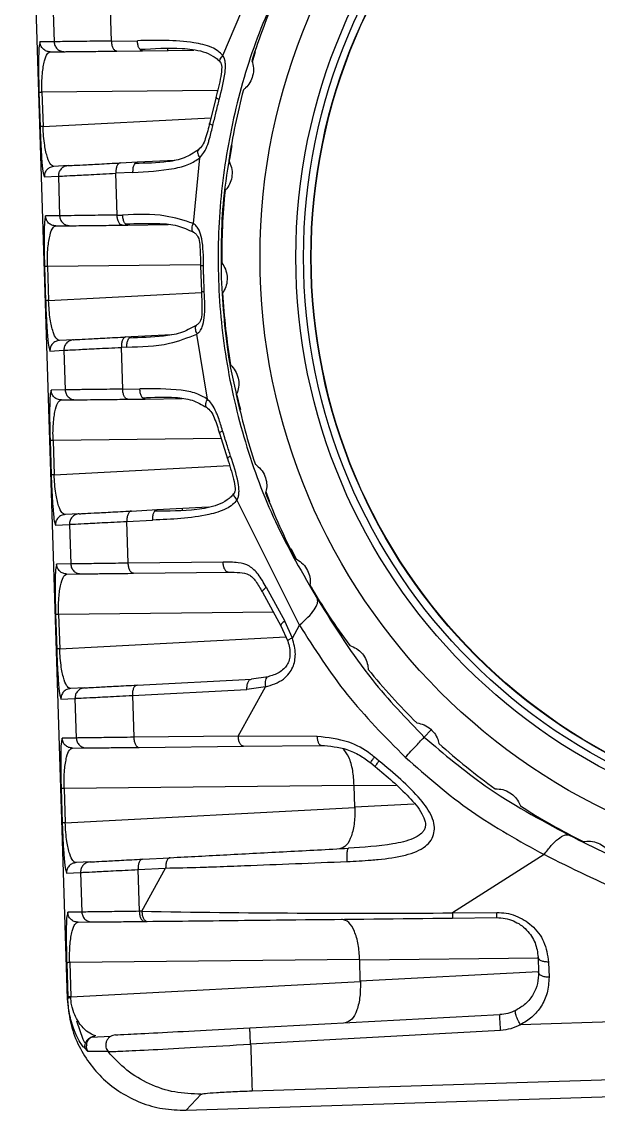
# Model space of a CAD drawing. Header units: millimetres. Extents: x 0 to 297, y 0 to 210.
# Drawn here: x 136.49 to 140.25, y 127.62 to 134.7 of the extents above; entities that cross this region are included whole.
import ezdxf

# ---------------------------------------------------------------- set-up
doc = ezdxf.new("R2010")
doc.units = ezdxf.units.MM

msp = doc.modelspace()

# ---------------------------------------------------------------- linework, layer by layer
at = {"color": 7, "linetype": 'Continuous', "lineweight": 25}
for p, q in [((136.4927, 137.6503), (136.7893, 128.3418)), ((137.8018, 134.4806), (138.1565, 135.3193)), ((136.6949, 134.8277), (136.7031, 134.5699)), ((137.0777, 134.5747), (137.069, 134.8467)), ((136.6112, 134.5689), (136.6076, 134.5483)), ((136.7031, 134.5699), (136.6112, 134.5689)), ((137.0777, 134.5747), (137.2456, 134.5765)), ((137.4439, 134.5127), (137.4435, 134.5244)), ((136.6786, 134.5043), (136.7704, 134.5053)), ((137.1117, 134.5091), (137.2796, 134.5109)), ((137.2796, 134.5109), (137.6121, 134.5145)), ((138.0128, 134.5038), (137.9929, 134.4377)), ((136.6049, 134.2404), (136.612, 134.0175)), ((137.7676, 134.2535), (136.6244, 134.241)), ((136.6244, 134.241), (136.6315, 134.0181)), ((137.7577, 134.2095), (137.7152, 134.0389)), ((137.7581, 134.2083), (137.7574, 134.2077)), ((136.6315, 134.0181), (137.7244, 134.0758)), ((137.7154, 134.0393), (137.7161, 134.0398)), ((137.6103, 133.3872), (137.6517, 133.8139)), ((136.794, 133.7636), (136.7023, 133.7587)), ((137.1349, 133.7816), (137.2466, 133.7875)), ((137.2466, 133.7875), (137.4887, 133.8003)), ((136.6343, 133.7103), (136.6392, 133.69)), ((136.6392, 133.69), (136.731, 133.6949)), ((136.731, 133.6949), (136.7392, 133.4371)), ((137.2168, 133.7199), (137.1051, 133.714)), ((137.1138, 133.4419), (137.1051, 133.714)), ((136.6473, 133.4361), (136.6437, 133.4156)), ((136.7392, 133.4371), (136.6473, 133.4361)), ((137.1138, 133.4419), (137.1497, 133.4423)), ((136.7147, 133.3716), (136.8065, 133.3726)), ((137.1478, 133.3763), (137.1838, 133.3767)), ((137.1838, 133.3767), (137.4468, 133.3796)), ((137.6108, 133.331), (137.6089, 133.3324)), ((136.641, 133.1076), (136.6481, 132.8847)), ((137.6564, 133.1191), (136.6605, 133.1083)), ((136.6605, 133.1083), (136.6676, 132.8853)), ((137.6566, 133.1145), (137.6621, 132.9415)), ((136.6676, 132.8853), (137.6621, 132.9379)), ((137.6302, 132.7235), (137.6281, 132.722)), ((136.8301, 132.6308), (136.7384, 132.626)), ((137.171, 132.6488), (137.2069, 132.6507)), ((137.2069, 132.6507), (137.4687, 132.6646)), ((137.7017, 132.2443), (137.6332, 132.6674)), ((136.6704, 132.5776), (136.6753, 132.5573)), ((136.6753, 132.5573), (136.7671, 132.5621)), ((136.7671, 132.5621), (136.7753, 132.3044)), ((137.1771, 132.5831), (137.1412, 132.5812)), ((137.1499, 132.3092), (137.1412, 132.5812)), ((136.6834, 132.3034), (136.6798, 132.2828)), ((136.7753, 132.3044), (136.6834, 132.3034)), ((137.1499, 132.3092), (137.2617, 132.3104)), ((137.5161, 132.2472), (137.516, 132.2513)), ((136.7508, 132.2388), (136.8426, 132.2398)), ((137.1839, 132.2435), (137.2958, 132.2448)), ((137.2958, 132.2448), (137.5382, 132.2474)), ((136.6771, 131.9749), (136.6842, 131.7519)), ((137.7909, 131.9874), (136.6966, 131.9755)), ((136.6966, 131.9755), (136.7037, 131.7526)), ((137.7794, 132.0237), (137.8327, 131.8562)), ((137.7804, 132.0229), (137.7796, 132.0234)), ((136.7037, 131.7526), (137.8454, 131.8129)), ((138.0825, 131.6421), (138.1064, 131.5778)), ((137.3748, 131.525), (137.7068, 131.5425)), ((138.3013, 130.774), (137.894, 131.5884)), ((136.8662, 131.4981), (136.7745, 131.4932)), ((137.2071, 131.5161), (137.3748, 131.525)), ((137.5392, 131.5219), (137.5388, 131.5336)), ((136.7065, 131.4448), (136.7114, 131.4245)), ((136.7114, 131.4245), (136.8032, 131.4294)), ((136.8032, 131.4294), (136.8114, 131.1716)), ((137.1773, 131.4485), (137.345, 131.4573)), ((137.186, 131.1764), (137.1773, 131.4485)), ((138.2443, 131.2728), (138.2823, 131.2008)), ((136.7195, 131.1706), (136.7159, 131.15)), ((136.8114, 131.1716), (136.7195, 131.1706)), ((137.8036, 131.1831), (137.186, 131.1764)), ((137.22, 131.1108), (137.8376, 131.1175)), ((136.7869, 131.1061), (136.8787, 131.1071)), ((138.0592, 130.9884), (138.1806, 130.7685)), ((138.0842, 131.0195), (138.2056, 130.7996)), ((138.3763, 131.0231), (138.4198, 130.9407)), ((138.4185, 130.9428), (138.4198, 130.9407)), ((136.7132, 130.8421), (136.7203, 130.6192)), ((138.1311, 130.858), (136.7327, 130.8427)), ((136.7327, 130.8427), (136.7398, 130.6198)), ((138.1806, 130.7685), (138.2247, 130.6699)), ((138.2548, 130.6895), (138.2056, 130.7996)), ((138.2548, 130.6895), (138.3013, 130.774)), ((136.7398, 130.6198), (138.2123, 130.6976)), ((137.2432, 130.3833), (137.9886, 130.4227)), ((138.0969, 130.4377), (137.9886, 130.4227)), ((136.9023, 130.3653), (136.8106, 130.3605)), ((137.2134, 130.3157), (137.9588, 130.3551)), ((137.9029, 130.0511), (138.0798, 130.372)), ((138.0798, 130.372), (137.9588, 130.3551)), ((136.7426, 130.3121), (136.7475, 130.2918)), ((136.7475, 130.2918), (136.8393, 130.2966)), ((136.8393, 130.2966), (136.8475, 130.0388)), ((137.2134, 130.3157), (137.2221, 130.0436)), ((139.1586, 130.0928), (139.1132, 130.0444)), ((136.7556, 130.0378), (136.752, 130.0173)), ((136.8475, 130.0388), (136.7556, 130.0378)), ((137.9029, 130.0511), (137.2221, 130.0436)), ((137.2561, 129.978), (137.937, 129.9855)), ((138.417, 130.0488), (137.9029, 130.0511)), ((137.937, 129.9855), (138.4417, 129.991)), ((136.8229, 129.9733), (136.9148, 129.9743)), ((138.8195, 129.8892), (138.7891, 129.9142)), ((138.7647, 129.8772), (138.7945, 129.8527)), ((136.7493, 129.7094), (136.7564, 129.4864)), ((138.6568, 129.7306), (136.7688, 129.71)), ((136.7688, 129.71), (136.7759, 129.4871)), ((138.6569, 129.7268), (138.6568, 129.7306)), ((138.9308, 129.7297), (138.6569, 129.7268)), ((138.6613, 129.5905), (138.6569, 129.7268)), ((136.7759, 129.4871), (138.6614, 129.5867)), ((138.6613, 129.5905), (139.0481, 129.611)), ((138.6614, 129.5867), (138.6613, 129.5905)), ((140.0521, 129.4092), (140.0543, 129.4079)), ((140.0544, 129.408), (140.1382, 129.3704)), ((139.8933, 129.2804), (139.2973, 128.9005)), ((136.9384, 129.2326), (136.8467, 129.2277)), ((137.2793, 129.2506), (137.4595, 129.2601)), ((136.7787, 129.1793), (136.7836, 129.159)), ((136.7836, 129.159), (136.8754, 129.1639)), ((136.8754, 129.1639), (136.8836, 128.9061)), ((137.2495, 129.1829), (137.4297, 129.1925)), ((137.2495, 129.1829), (137.2581, 128.9109)), ((137.2747, 128.9111), (137.4297, 129.1925)), ((136.7917, 128.9051), (136.7881, 128.8845)), ((136.8836, 128.9061), (136.7917, 128.9051)), ((137.2747, 128.9111), (137.2581, 128.9109)), ((139.2969, 128.8672), (139.5856, 128.8703)), ((139.2973, 128.9005), (139.586, 128.9036)), ((136.859, 128.8405), (136.9509, 128.8416)), ((137.2922, 128.8453), (137.3087, 128.8455)), ((136.7854, 128.5766), (136.7925, 128.3537)), ((138.6929, 128.5978), (136.8049, 128.5772)), ((136.8049, 128.5772), (136.812, 128.3543)), ((138.693, 128.594), (138.6929, 128.5978)), ((139.8552, 128.6067), (138.693, 128.594)), ((138.6973, 128.4578), (138.693, 128.594)), ((139.8551, 128.6121), (139.8582, 128.5136)), ((139.9228, 128.581), (139.9259, 128.4825)), ((138.6973, 128.4578), (139.858, 128.5191)), ((136.812, 128.3543), (138.6975, 128.4539)), ((138.6975, 128.4539), (138.6973, 128.4578)), ((136.7925, 128.3537), (136.7928, 128.3455)), ((136.8122, 128.3478), (136.812, 128.3543)), ((136.7928, 128.3455), (136.7893, 128.3418)), ((144.6619, 128.3298), (139.7402, 128.1729)), ((137.9784, 128.1529), (139.6057, 128.2389)), ((137.071, 128.0967), (136.9439, 128.0899)), ((139.6104, 128.1361), (137.9829, 128.0467)), ((136.9221, 127.9985), (136.9011, 128.0223)), ((137.0543, 127.9981), (136.9221, 127.9985)), ((137.9926, 127.7425), (146.4334, 128.0115)), ((137.5624, 127.6165), (146.8708, 127.9132)), ((137.5624, 127.6165), (137.66, 127.7207))]:
    msp.add_line(p, q, dxfattribs=at)
at = {"color": 7, "linetype": 'Continuous', "lineweight": 25, "flags": 128}
msp.add_lwpolyline([(136.9027, 128.0543), (136.8918, 128.0773), (136.8504, 128.1953)], dxfattribs=at)
at = {"color": 7, "linetype": 'Continuous', "lineweight": 25}
for radius in [4, 3.7667, 3.7167, 3.669, 3.6667]:
    msp.add_circle((142.0444, 133.1682), radius, dxfattribs=at)
for centre, radius, start, end in [((142.0444, 133.1682), 4.25, 156.15273, 162.49772), ((142.0444, 133.1682), 4.25, 165.15273, 171.49772), ((142.0444, 133.1682), 4.25, 174.15273, 180.49772), ((142.0444, 133.1682), 4.25, 183.15273, 189.49772), ((142.0444, 133.1682), 4.25, 192.15273, 198.49772), ((142.0444, 133.1682), 4.25, 201.15273, 207.49772), ((142.0444, 133.1682), 4.25, 210.15273, 216.49772), ((142.0444, 133.1682), 4.25, 219.15273, 225.49772), ((142.0444, 133.1682), 4.25, 228.15273, 234.49772), ((142.0444, 133.1682), 4.25, 237.15273, 243.49772), ((138.7278, 213.5492), 84.6506, 269.0164, 270.385447)]:
    msp.add_arc(centre, radius, start, end, dxfattribs=at)
for points, knots in [([(138.2845, 135.159), (138.2018, 134.9943), (138.0393, 134.6708), (137.8771, 134.1424), (137.7822, 133.6024), (137.7607, 133.0515), (137.8121, 132.5004), (137.9384, 131.9594), (138.135, 131.4293), (138.3222, 131.1079), (138.4185, 130.9428)], [0, 0, 0, 0, 0.128005, 0.251293, 0.374031, 0.49537, 0.6178, 0.741849, 0.867361, 1, 1, 1, 1]), ([(136.6076, 134.5483), (136.6065, 134.5444), (136.6036, 134.5339), (136.602, 134.4708), (136.6018, 134.3975), (136.6023, 134.3453), (136.6034, 134.2924), (136.6044, 134.2576), (136.6049, 134.2404)], [0, 0, 0, 0, 0.200578, 0.545604, 0.675707, 0.797744, 0.900036, 1, 1, 1, 1]), ([(137.0777, 134.5747), (137.0213, 134.5739), (136.9111, 134.5725), (136.7953, 134.5711), (136.7214, 134.5701), (136.7091, 134.57), (136.7031, 134.5699)], [0, 0, 0, 0, 0.269262, 0.525689, 0.769272, 1, 1, 1, 1]), ([(137.8018, 134.4806), (137.7919, 134.4907), (137.7705, 134.5125), (137.7076, 134.5454), (137.5315, 134.5835), (137.3686, 134.5795), (137.2456, 134.5765)], [0, 0, 0, 0, 0.068724, 0.148195, 0.35658, 1, 1, 1, 1]), ([(137.2622, 134.5218), (137.2601, 134.5243), (137.2541, 134.5311), (137.2476, 134.5508), (137.2463, 134.5679), (137.2456, 134.5765)], [0, 0, 0, 0, 0.222677, 0.611338, 1, 1, 1, 1]), ([(137.2621, 134.5206), (137.3527, 134.5258), (137.4876, 134.5335), (137.6501, 134.5172), (137.727, 134.4847), (137.7644, 134.4599), (137.7786, 134.4445), (137.7852, 134.4374)], [0, 0, 0, 0, 0.522604, 0.777733, 0.898232, 0.953051, 1, 1, 1, 1]), ([(137.2796, 134.5109), (137.2752, 134.5114), (137.2688, 134.5122), (137.2638, 134.5196), (137.2622, 134.5218)], [0, 0, 0, 0, 0.700737, 1, 1, 1, 1]), ([(136.6244, 134.241), (136.624, 134.2621), (136.6233, 134.3065), (136.6268, 134.3628), (136.6327, 134.4098), (136.6427, 134.4579), (136.6581, 134.4962), (136.6717, 134.5016), (136.6786, 134.5043)], [0, 0, 0, 0, 0.11289, 0.237543, 0.352386, 0.486583, 0.741883, 1, 1, 1, 1]), ([(137.7786, 134.1944), (137.7936, 134.252), (137.8133, 134.3277), (137.8209, 134.4155), (137.8166, 134.4442), (137.814, 134.4549), (137.8109, 134.466), (137.806, 134.4738), (137.8018, 134.4806)], [0, 0, 0, 0, 0.609368, 0.802275, 0.881466, 0.904303, 0.916002, 1, 1, 1, 1]), ([(137.7842, 134.4395), (137.783, 134.4414), (137.7805, 134.4454), (137.7841, 134.4562), (137.7913, 134.4684), (137.7985, 134.4767), (137.8018, 134.4806)], [0, 0, 0, 0, 0.253207, 0.532025, 0.782583, 1, 1, 1, 1]), ([(137.9911, 134.4464), (137.9954, 134.4308), (138.004, 134.3995), (137.9987, 134.3486), (137.9798, 134.3033), (137.9567, 134.2741), (137.9409, 134.2611), (137.9363, 134.2573)], [0, 0, 0, 0, 0.2370513, 0.4750686, 0.6949962, 0.910662, 1, 1, 1, 1]), ([(137.7832, 134.4398), (137.7849, 134.4377), (137.7883, 134.4334), (137.7934, 134.4219), (137.7961, 134.392), (137.7849, 134.3175), (137.7685, 134.2523), (137.757, 134.2067)], [0, 0, 0, 0, 0.03421, 0.067396, 0.155299, 0.410047, 1, 1, 1, 1]), ([(137.7375, 134.0259), (137.7436, 134.052), (137.7536, 134.0943), (137.7678, 134.1503), (137.7752, 134.1804), (137.7786, 134.1944)], [0, 0, 0, 0, 0.463446, 0.750673, 1, 1, 1, 1]), ([(137.7162, 134.0422), (137.7079, 134.007), (137.6959, 133.9567), (137.6721, 133.8959), (137.6511, 133.875), (137.6413, 133.8652)], [0, 0, 0, 0, 0.551657, 0.789609, 1, 1, 1, 1]), ([(137.6517, 133.8139), (137.6614, 133.8251), (137.6833, 133.8507), (137.6984, 133.8879), (137.7092, 133.9191), (137.7216, 133.96), (137.7306, 133.9972), (137.7375, 134.0259)], [0, 0, 0, 0, 0.200012, 0.453571, 0.513989, 0.625723, 1, 1, 1, 1]), ([(136.612, 134.0175), (136.6126, 134.0003), (136.6138, 133.9654), (136.6161, 133.9126), (136.6189, 133.8605), (136.6238, 133.7873), (136.6294, 133.7245), (136.633, 133.7142), (136.6343, 133.7103)], [0, 0, 0, 0, 0.100017, 0.202532, 0.324263, 0.454399, 0.799302, 1, 1, 1, 1]), ([(136.7023, 133.7587), (136.6953, 133.761), (136.6814, 133.7655), (136.6636, 133.8028), (136.6505, 133.8502), (136.6416, 133.8967), (136.6346, 133.9526), (136.6325, 133.997), (136.6315, 134.0181)], [0, 0, 0, 0, 0.25809, 0.513359, 0.647562, 0.762431, 0.887089, 1, 1, 1, 1]), ([(137.8615, 133.8953), (137.842, 133.7917), (137.7884, 133.5071), (137.7907, 133.2171), (137.7922, 133.0327)], [0, 0, 0, 0, 0.364255, 1, 1, 1, 1]), ([(137.2168, 133.7199), (137.3062, 133.7247), (137.4288, 133.7314), (137.5767, 133.7651), (137.6287, 133.7989), (137.6517, 133.8139)], [0, 0, 0, 0, 0.600625, 0.823443, 1, 1, 1, 1]), ([(137.6439, 133.8673), (137.6134, 133.8478), (137.5497, 133.807), (137.4063, 133.781), (137.3012, 133.779), (137.2304, 133.7776)], [0, 0, 0, 0, 0.230354, 0.481537, 1, 1, 1, 1]), ([(137.6423, 133.8654), (137.6419, 133.8652), (137.6388, 133.8636), (137.6372, 133.8556), (137.6384, 133.8428), (137.6435, 133.8282), (137.6491, 133.8184), (137.6517, 133.8139)], [0, 0, 0, 0, 0.041577, 0.305408, 0.559231, 0.79267, 1, 1, 1, 1]), ([(137.2168, 133.7199), (137.2169, 133.7285), (137.2171, 133.7457), (137.2226, 133.7662), (137.2284, 133.7737), (137.2307, 133.7766)], [0, 0, 0, 0, 0.377992, 0.755984, 1, 1, 1, 1]), ([(137.2307, 133.7766), (137.2318, 133.7785), (137.2362, 133.7857), (137.2422, 133.7867), (137.2466, 133.7875)], [0, 0, 0, 0, 0.261687, 1, 1, 1, 1]), ([(137.8411, 133.7966), (137.8478, 133.7819), (137.8612, 133.7523), (137.8638, 133.7012), (137.8523, 133.6535), (137.834, 133.621), (137.8205, 133.6057), (137.8165, 133.6012)], [0, 0, 0, 0, 0.237051, 0.475069, 0.694996, 0.910662, 1, 1, 1, 1]), ([(136.731, 133.6949), (136.7369, 133.6952), (136.7492, 133.6958), (136.8231, 133.6996), (136.9388, 133.7055), (137.0488, 133.7111), (137.1051, 133.714)], [0, 0, 0, 0, 0.230735, 0.4743201, 0.7307453, 1, 1, 1, 1]), ([(136.6437, 133.4156), (136.6426, 133.4117), (136.6397, 133.4011), (136.6381, 133.3381), (136.6379, 133.2647), (136.6384, 133.2125), (136.6395, 133.1596), (136.6405, 133.1248), (136.641, 133.1076)], [0, 0, 0, 0, 0.200578, 0.545604, 0.675707, 0.797744, 0.900036, 1, 1, 1, 1]), ([(137.1138, 133.4419), (137.0574, 133.4412), (136.9472, 133.4398), (136.8314, 133.4383), (136.7575, 133.4374), (136.7452, 133.4372), (136.7392, 133.4371)], [0, 0, 0, 0, 0.269261, 0.525688, 0.769271, 1, 1, 1, 1]), ([(137.6103, 133.3872), (137.5497, 133.4063), (137.3991, 133.4537), (137.243, 133.4466), (137.1497, 133.4423)], [0, 0, 0, 0, 0.402176, 1, 1, 1, 1]), ([(137.1676, 133.3849), (137.242, 133.3873), (137.3527, 133.3909), (137.5032, 133.3795), (137.5757, 133.3464), (137.6105, 133.3305)], [0, 0, 0, 0, 0.514816, 0.766356, 1, 1, 1, 1]), ([(137.6089, 133.3324), (137.6078, 133.3331), (137.6041, 133.3352), (137.6015, 133.3442), (137.6014, 133.3576), (137.6045, 133.3725), (137.6084, 133.3825), (137.6103, 133.3872)], [0, 0, 0, 0, 0.104985, 0.352697, 0.589355, 0.806599, 1, 1, 1, 1]), ([(137.6758, 133.1149), (137.6756, 133.1736), (137.6754, 133.2521), (137.6526, 133.3367), (137.6326, 133.3697), (137.6176, 133.3815), (137.6103, 133.3872)], [0, 0, 0, 0, 0.587828, 0.787935, 0.896257, 1, 1, 1, 1]), ([(136.6605, 133.1083), (136.6601, 133.1294), (136.6594, 133.1738), (136.6629, 133.23), (136.6688, 133.277), (136.6788, 133.3251), (136.6942, 133.3635), (136.7078, 133.3689), (136.7147, 133.3716)], [0, 0, 0, 0, 0.11289, 0.237543, 0.352386, 0.486583, 0.741883, 1, 1, 1, 1]), ([(137.6095, 133.331), (137.6159, 133.3269), (137.6282, 133.3191), (137.6469, 133.2929), (137.655, 133.2234), (137.6559, 133.1591), (137.6566, 133.1128)], [0, 0, 0, 0, 0.099453, 0.188913, 0.414633, 1, 1, 1, 1]), ([(137.6813, 132.9433), (137.6808, 132.9537), (137.6795, 132.9823), (137.6784, 133.0159), (137.6774, 133.0484), (137.6765, 133.077), (137.6761, 133.1006), (137.6758, 133.1149)], [0, 0, 0, 0, 0.182432, 0.499984, 0.587302, 0.750014, 1, 1, 1, 1]), ([(137.7945, 133.1313), (137.8035, 133.1178), (137.8206, 133.0919), (137.8286, 133.056), (137.8308, 133.0209), (137.8265, 132.9848), (137.8127, 132.9525), (137.8026, 132.9372), (137.8008, 132.9345)], [0, 0, 0, 0, 0.23701, 0.456027, 0.500021, 0.726224, 0.951801, 1, 1, 1, 1]), ([(137.7922, 133.0327), (137.8025, 132.8484), (137.8186, 132.5586), (137.8903, 132.2779), (137.9165, 132.1757)], [0, 0, 0, 0, 0.6359498, 1, 1, 1, 1]), ([(137.662, 132.9443), (137.6643, 132.8979), (137.6674, 132.8337), (137.6638, 132.7639), (137.6468, 132.7366), (137.635, 132.728), (137.6288, 132.7234)], [0, 0, 0, 0, 0.585383, 0.811104, 0.90058, 1, 1, 1, 1]), ([(137.6332, 132.6674), (137.6381, 132.6716), (137.6445, 132.6772), (137.6572, 132.6922), (137.673, 132.721), (137.689, 132.8083), (137.6846, 132.886), (137.6813, 132.9433)], [0, 0, 0, 0, 0.0721264, 0.0949229, 0.2176778, 0.4231918, 1, 1, 1, 1]), ([(136.6481, 132.8847), (136.6487, 132.8675), (136.6499, 132.8327), (136.6522, 132.7798), (136.655, 132.7277), (136.6599, 132.6546), (136.6655, 132.5917), (136.6691, 132.5814), (136.6704, 132.5776)], [0, 0, 0, 0, 0.100017, 0.202532, 0.324263, 0.454399, 0.799302, 1, 1, 1, 1]), ([(136.7384, 132.626), (136.7314, 132.6283), (136.7175, 132.6328), (136.6997, 132.6701), (136.6866, 132.7174), (136.6777, 132.764), (136.6707, 132.8199), (136.6686, 132.8642), (136.6676, 132.8853)], [0, 0, 0, 0, 0.25809, 0.513359, 0.647562, 0.762431, 0.887089, 1, 1, 1, 1]), ([(137.6279, 132.7227), (137.5941, 132.7049), (137.524, 132.6681), (137.3754, 132.6474), (137.2653, 132.6439), (137.1912, 132.6416)], [0, 0, 0, 0, 0.234128, 0.485581, 1, 1, 1, 1]), ([(137.6281, 132.722), (137.6273, 132.7215), (137.624, 132.7194), (137.6218, 132.7108), (137.6223, 132.6974), (137.6262, 132.6824), (137.631, 132.6722), (137.6332, 132.6674)], [0, 0, 0, 0, 0.07692, 0.327738, 0.570961, 0.796991, 1, 1, 1, 1]), ([(137.1771, 132.5831), (137.2705, 132.5848), (137.4267, 132.5876), (137.574, 132.6445), (137.6332, 132.6674)], [0, 0, 0, 0, 0.597951, 1, 1, 1, 1]), ([(137.1771, 132.5831), (137.1772, 132.5917), (137.1774, 132.6089), (137.1831, 132.6298), (137.1891, 132.6375), (137.1915, 132.6406)], [0, 0, 0, 0, 0.37051, 0.741021, 1, 1, 1, 1]), ([(137.1915, 132.6406), (137.1925, 132.6422), (137.1967, 132.6491), (137.2025, 132.65), (137.2069, 132.6507)], [0, 0, 0, 0, 0.231372, 1, 1, 1, 1]), ([(136.7671, 132.5621), (136.773, 132.5624), (136.7853, 132.5631), (136.8592, 132.5668), (136.9749, 132.5727), (137.0849, 132.5783), (137.1412, 132.5812)], [0, 0, 0, 0, 0.230735, 0.47432, 0.730745, 1, 1, 1, 1]), ([(137.8526, 132.467), (137.8635, 132.455), (137.8854, 132.4311), (137.9038, 132.3832), (137.9075, 132.3343), (137.9002, 132.2978), (137.892, 132.279), (137.8896, 132.2735)], [0, 0, 0, 0, 0.2370513, 0.4750686, 0.6949962, 0.910662, 1, 1, 1, 1]), ([(136.6798, 132.2828), (136.6787, 132.2789), (136.6758, 132.2684), (136.6742, 132.2053), (136.674, 132.132), (136.6745, 132.0798), (136.6756, 132.0269), (136.6766, 131.9921), (136.6771, 131.9749)], [0, 0, 0, 0, 0.2005778, 0.5456041, 0.6757068, 0.7977445, 0.9000356, 1, 1, 1, 1]), ([(137.1499, 132.3092), (137.0935, 132.3084), (136.9833, 132.307), (136.8675, 132.3056), (136.7936, 132.3046), (136.7813, 132.3044), (136.7753, 132.3044)], [0, 0, 0, 0, 0.269259, 0.525685, 0.769269, 1, 1, 1, 1]), ([(137.7017, 132.2443), (137.6778, 132.2577), (137.6238, 132.2881), (137.4741, 132.3124), (137.3513, 132.3112), (137.2617, 132.3104)], [0, 0, 0, 0, 0.1765156, 0.3993248, 1, 1, 1, 1]), ([(137.2789, 132.2536), (137.3497, 132.2567), (137.4548, 132.2614), (137.5995, 132.2446), (137.6657, 132.2079), (137.6973, 132.1904)], [0, 0, 0, 0, 0.518475, 0.769661, 1, 1, 1, 1]), ([(136.6966, 131.9755), (136.6962, 131.9966), (136.6955, 132.041), (136.699, 132.0973), (136.7049, 132.1443), (136.7149, 132.1924), (136.7303, 132.2307), (136.7439, 132.2361), (136.7508, 132.2388)], [0, 0, 0, 0, 0.11289, 0.237543, 0.352386, 0.486583, 0.741883, 1, 1, 1, 1]), ([(137.6957, 132.1923), (137.6951, 132.1926), (137.6918, 132.1942), (137.6898, 132.2024), (137.6905, 132.2153), (137.6947, 132.2298), (137.6995, 132.2397), (137.7017, 132.2443)], [0, 0, 0, 0, 0.059441, 0.321825, 0.571503, 0.799103, 1, 1, 1, 1]), ([(137.6946, 132.1924), (137.705, 132.1832), (137.7272, 132.1637), (137.7549, 132.1046), (137.7701, 132.0551), (137.7806, 132.0205)], [0, 0, 0, 0, 0.210391, 0.44832, 1, 1, 1, 1]), ([(137.8008, 132.0381), (137.7921, 132.0664), (137.7808, 132.1031), (137.7657, 132.1432), (137.7529, 132.1737), (137.7354, 132.2097), (137.712, 132.2337), (137.7017, 132.2443)], [0, 0, 0, 0, 0.374948, 0.48725, 0.548398, 0.801675, 1, 1, 1, 1]), ([(137.8526, 131.8725), (137.8446, 131.8977), (137.827, 131.9528), (137.81, 132.0081), (137.8008, 132.0381)], [0, 0, 0, 0, 0.456184, 1, 1, 1, 1]), ([(137.8318, 131.8589), (137.8461, 131.8142), (137.8667, 131.7501), (137.8827, 131.6765), (137.8818, 131.6464), (137.8775, 131.6347), (137.8744, 131.6302), (137.8728, 131.6279)], [0, 0, 0, 0, 0.589898, 0.844648, 0.932587, 0.965771, 1, 1, 1, 1]), ([(137.894, 131.5884), (137.8978, 131.5956), (137.9018, 131.603), (137.9044, 131.6142), (137.9063, 131.6253), (137.9089, 131.6551), (137.8955, 131.7422), (137.8711, 131.8163), (137.8526, 131.8725)], [0, 0, 0, 0, 0.084923, 0.088634, 0.118128, 0.200454, 0.393262, 1, 1, 1, 1]), ([(136.7745, 131.4932), (136.7675, 131.4955), (136.7536, 131.5), (136.7358, 131.5373), (136.7227, 131.5847), (136.7138, 131.6312), (136.7068, 131.6871), (136.7047, 131.7315), (136.7037, 131.7526)], [0, 0, 0, 0, 0.25809, 0.513359, 0.647562, 0.762431, 0.887089, 1, 1, 1, 1]), ([(138.014, 131.8199), (138.0266, 131.8098), (138.0519, 131.7895), (138.0776, 131.7452), (138.0889, 131.6975), (138.0874, 131.6602), (138.0822, 131.6404), (138.0807, 131.6346)], [0, 0, 0, 0, 0.2370513, 0.4750686, 0.6949962, 0.910662, 1, 1, 1, 1]), ([(136.6842, 131.7519), (136.6848, 131.7347), (136.686, 131.6999), (136.6883, 131.6471), (136.6911, 131.5949), (136.696, 131.5218), (136.7016, 131.459), (136.7052, 131.4486), (136.7065, 131.4448)], [0, 0, 0, 0, 0.1000175, 0.2025322, 0.3242631, 0.4543994, 0.7993019, 1, 1, 1, 1]), ([(137.8747, 131.6305), (137.8686, 131.623), (137.8554, 131.6067), (137.8196, 131.5795), (137.7449, 131.5422), (137.5837, 131.5156), (137.4486, 131.5147), (137.3579, 131.5141)], [0, 0, 0, 0, 0.0469396, 0.1017475, 0.2222349, 0.4773702, 1, 1, 1, 1]), ([(137.8738, 131.6283), (137.8727, 131.6264), (137.8705, 131.6224), (137.8746, 131.6119), (137.8826, 131.6001), (137.8904, 131.5921), (137.894, 131.5884)], [0, 0, 0, 0, 0.244556, 0.525673, 0.779321, 1, 1, 1, 1]), ([(137.894, 131.5884), (137.8847, 131.5777), (137.8648, 131.5546), (137.8042, 131.5178), (137.6308, 131.4686), (137.468, 131.4622), (137.345, 131.4573)], [0, 0, 0, 0, 0.068617, 0.148098, 0.356301, 1, 1, 1, 1]), ([(137.345, 131.4573), (137.3451, 131.4659), (137.3453, 131.4831), (137.3506, 131.5032), (137.3561, 131.5103), (137.3581, 131.513)], [0, 0, 0, 0, 0.388661, 0.777323, 1, 1, 1, 1]), ([(137.3581, 131.513), (137.3595, 131.5153), (137.3641, 131.523), (137.3704, 131.5241), (137.3748, 131.525)], [0, 0, 0, 0, 0.299262, 1, 1, 1, 1]), ([(136.8032, 131.4294), (136.8091, 131.4297), (136.8214, 131.4303), (136.8953, 131.4341), (137.011, 131.44), (137.121, 131.4456), (137.1773, 131.4485)], [0, 0, 0, 0, 0.230733, 0.474317, 0.730743, 1, 1, 1, 1]), ([(138.2745, 131.206), (138.2886, 131.198), (138.3168, 131.1819), (138.349, 131.1421), (138.3677, 131.0968), (138.372, 131.0598), (138.37, 131.0394), (138.3695, 131.0334)], [0, 0, 0, 0, 0.237051, 0.475069, 0.694996, 0.910662, 1, 1, 1, 1]), ([(136.7159, 131.15), (136.7148, 131.1462), (136.7119, 131.1356), (136.7103, 131.0726), (136.7101, 130.9992), (136.7106, 130.947), (136.7116, 130.8941), (136.7127, 130.8593), (136.7132, 130.8421)], [0, 0, 0, 0, 0.200578, 0.545604, 0.675707, 0.797744, 0.900036, 1, 1, 1, 1]), ([(137.186, 131.1764), (137.1296, 131.1757), (137.0194, 131.1743), (136.9036, 131.1728), (136.8297, 131.1718), (136.8174, 131.1717), (136.8114, 131.1716)], [0, 0, 0, 0, 0.269261, 0.525689, 0.769271, 1, 1, 1, 1]), ([(138.0842, 131.0195), (138.0679, 131.0491), (138.0387, 131.1021), (137.9762, 131.1634), (137.894, 131.184), (137.8363, 131.1835), (137.8036, 131.1831)], [0, 0, 0, 0, 0.269819, 0.483258, 0.707342, 1, 1, 1, 1]), ([(137.8376, 131.1175), (137.8631, 131.1176), (137.9106, 131.1178), (137.9629, 131.1091), (137.9948, 131.0863), (138.0259, 131.0483), (138.0455, 131.0129), (138.0592, 130.9884)], [0, 0, 0, 0, 0.272297, 0.508512, 0.615499, 0.732455, 1, 1, 1, 1]), ([(136.7327, 130.8427), (136.7323, 130.8638), (136.7316, 130.9082), (136.7351, 130.9645), (136.741, 131.0115), (136.751, 131.0596), (136.7664, 131.098), (136.78, 131.1034), (136.7869, 131.1061)], [0, 0, 0, 0, 0.11289, 0.237543, 0.352386, 0.486583, 0.741883, 1, 1, 1, 1]), ([(138.3013, 130.774), (138.3206, 130.7911), (138.3598, 130.8259), (138.3995, 130.8741), (138.422, 130.9156), (138.4196, 130.9338), (138.4185, 130.9428)], [0, 0, 0, 0, 0.245463, 0.5, 0.754537, 1, 1, 1, 1]), ([(138.4198, 130.9407), (138.5315, 130.7617), (138.7325, 130.4397), (138.9961, 130.166), (139.1132, 130.0444)], [0, 0, 0, 0, 0.555553, 1, 1, 1, 1]), ([(138.3013, 130.774), (138.3989, 130.6201), (138.5942, 130.3123), (138.858, 130.0462), (138.99, 129.9131)], [0, 0, 0, 0, 0.49983, 1, 1, 1, 1]), ([(136.7203, 130.6192), (136.7209, 130.602), (136.7221, 130.5671), (136.7244, 130.5143), (136.7272, 130.4622), (136.7321, 130.389), (136.7377, 130.3262), (136.7413, 130.3159), (136.7426, 130.3121)], [0, 0, 0, 0, 0.100017, 0.202532, 0.324263, 0.454399, 0.799302, 1, 1, 1, 1]), ([(136.8106, 130.3605), (136.8036, 130.3627), (136.7897, 130.3673), (136.7719, 130.4045), (136.7588, 130.4519), (136.7499, 130.4984), (136.7429, 130.5544), (136.7408, 130.5987), (136.7398, 130.6198)], [0, 0, 0, 0, 0.25809, 0.513359, 0.647562, 0.762431, 0.887089, 1, 1, 1, 1]), ([(138.0798, 130.372), (138.1207, 130.3843), (138.1784, 130.4017), (138.2336, 130.4566), (138.2584, 130.4977), (138.2714, 130.5403), (138.2776, 130.6058), (138.2643, 130.6547), (138.2548, 130.6895)], [0, 0, 0, 0, 0.322953, 0.4547, 0.55872, 0.660201, 0.758536, 1, 1, 1, 1]), ([(138.2247, 130.6699), (138.229, 130.655), (138.237, 130.6274), (138.2407, 130.585), (138.2355, 130.5458), (138.2206, 130.5125), (138.1977, 130.4854), (138.158, 130.4564), (138.1213, 130.4452), (138.0969, 130.4377)], [0, 0, 0, 0, 0.138542, 0.256795, 0.371961, 0.486882, 0.59659, 0.730799, 1, 1, 1, 1]), ([(138.2548, 130.6895), (138.2501, 130.6874), (138.2407, 130.6832), (138.2309, 130.6776), (138.225, 130.6729), (138.2248, 130.6709), (138.2247, 130.6699)], [0, 0, 0, 0, 0.2557814, 0.5137999, 0.7645447, 1, 1, 1, 1]), ([(138.6279, 130.6404), (138.643, 130.6347), (138.6734, 130.6233), (138.7115, 130.589), (138.737, 130.5471), (138.7471, 130.5112), (138.7483, 130.4908), (138.7487, 130.4848)], [0, 0, 0, 0, 0.237051, 0.475069, 0.694996, 0.910662, 1, 1, 1, 1]), ([(138.0969, 130.4377), (138.0933, 130.436), (138.086, 130.4324), (138.0791, 130.4167), (138.0764, 130.3956), (138.0787, 130.3797), (138.0798, 130.372)], [0, 0, 0, 0, 0.241436, 0.5, 0.758565, 1, 1, 1, 1]), ([(136.8393, 130.2966), (136.8452, 130.2969), (136.8575, 130.2975), (136.9314, 130.3013), (137.0471, 130.3072), (137.1571, 130.3128), (137.2134, 130.3157)], [0, 0, 0, 0, 0.230734, 0.474318, 0.730744, 1, 1, 1, 1]), ([(139.0654, 130.1371), (139.0812, 130.1338), (139.113, 130.1273), (139.156, 130.0994), (139.1878, 130.062), (139.2033, 130.0281), (139.2077, 130.0082), (139.209, 130.0023)], [0, 0, 0, 0, 0.237051, 0.475069, 0.694996, 0.910662, 1, 1, 1, 1]), ([(136.752, 130.0173), (136.7509, 130.0134), (136.748, 130.0029), (136.7464, 129.9398), (136.7462, 129.8665), (136.7467, 129.8142), (136.7477, 129.7614), (136.7488, 129.7266), (136.7493, 129.7094)], [0, 0, 0, 0, 0.200578, 0.545604, 0.675707, 0.797744, 0.900036, 1, 1, 1, 1]), ([(137.2221, 130.0436), (137.1657, 130.0429), (137.0555, 130.0415), (136.9397, 130.04), (136.8658, 130.0391), (136.8535, 130.0389), (136.8475, 130.0388)], [0, 0, 0, 0, 0.269251, 0.525675, 0.769262, 1, 1, 1, 1]), ([(138.7891, 129.9142), (138.7808, 129.9209), (138.7302, 129.962), (138.6069, 130.0291), (138.486, 130.0416), (138.417, 130.0488)], [0, 0, 0, 0, 0.076983, 0.472612, 1, 1, 1, 1]), ([(138.4417, 129.991), (138.439, 129.9917), (138.4331, 129.9932), (138.4253, 130.006), (138.4192, 130.0252), (138.4177, 130.0411), (138.417, 130.0488)], [0, 0, 0, 0, 0.23754, 0.494226, 0.754091, 1, 1, 1, 1]), ([(138.4417, 129.991), (138.4983, 129.9862), (138.5837, 129.9791), (138.6927, 129.9303), (138.7411, 129.8946), (138.7647, 129.8772)], [0, 0, 0, 0, 0.501395, 0.756961, 1, 1, 1, 1]), ([(138.99, 129.9131), (139.0148, 129.9395), (139.0524, 129.9795), (139.0913, 130.021), (139.1059, 130.0366), (139.1132, 130.0444)], [0, 0, 0, 0, 0.491044, 0.745648, 1, 1, 1, 1]), ([(139.1132, 130.0444), (139.2428, 129.9347), (139.5328, 129.689), (139.8671, 129.5089), (140.0521, 129.4092)], [0, 0, 0, 0, 0.4467169, 1, 1, 1, 1]), ([(136.7688, 129.71), (136.7684, 129.7311), (136.7677, 129.7755), (136.7712, 129.8317), (136.7771, 129.8787), (136.7871, 129.9268), (136.8025, 129.9652), (136.8161, 129.9706), (136.8229, 129.9733)], [0, 0, 0, 0, 0.11289, 0.237543, 0.352386, 0.486583, 0.741883, 1, 1, 1, 1]), ([(138.6568, 129.7306), (138.6548, 129.7638), (138.6517, 129.8145), (138.6372, 129.8739), (138.6188, 129.9276), (138.6001, 129.9516), (138.5878, 129.9673)], [0, 0, 0, 0, 0.321661, 0.491191, 0.666984, 1, 1, 1, 1]), ([(138.99, 129.9131), (139.1308, 129.7902), (139.4131, 129.5436), (139.7329, 129.3683), (139.8933, 129.2804)], [0, 0, 0, 0, 0.4984602, 1, 1, 1, 1]), ([(138.611, 129.2351), (138.6634, 129.2377), (138.7311, 129.2411), (138.8583, 129.2526), (138.9587, 129.266), (139.0616, 129.2978), (139.1202, 129.3298), (139.1602, 129.3722), (139.1796, 129.4205), (139.1809, 129.4732), (139.1578, 129.55), (139.0448, 129.702), (138.9145, 129.8102), (138.8195, 129.8892)], [0, 0, 0, 0, 0.1267584, 0.1633975, 0.3077578, 0.3693314, 0.4239728, 0.4704393, 0.5137803, 0.554123, 0.6018884, 0.7096129, 1, 1, 1, 1]), ([(138.7945, 129.8527), (138.8702, 129.7893), (138.9816, 129.6959), (139.0901, 129.5702), (139.1189, 129.5042), (139.122, 129.4721), (139.1183, 129.4501), (139.1072, 129.4305), (139.0841, 129.4068), (139.0205, 129.372), (138.8599, 129.3364), (138.7169, 129.3275), (138.6198, 129.3214)], [0, 0, 0, 0, 0.267928, 0.394111, 0.448963, 0.470134, 0.497273, 0.524226, 0.546273, 0.602497, 0.73035, 1, 1, 1, 1]), ([(139.5763, 129.7084), (139.5924, 129.7076), (139.6248, 129.7061), (139.6716, 129.6853), (139.7088, 129.6534), (139.7295, 129.6224), (139.737, 129.6033), (139.7392, 129.5977)], [0, 0, 0, 0, 0.237051, 0.475069, 0.694996, 0.910662, 1, 1, 1, 1]), ([(138.6614, 129.5867), (138.6614, 129.5535), (138.6614, 129.5028), (138.651, 129.4423), (138.6353, 129.3871), (138.6065, 129.3329), (138.5775, 129.3233), (138.5627, 129.3184)], [0, 0, 0, 0, 0.230651, 0.352205, 0.478244, 0.732902, 1, 1, 1, 1]), ([(136.7564, 129.4864), (136.757, 129.4692), (136.7582, 129.4344), (136.7605, 129.3815), (136.7633, 129.3294), (136.7682, 129.2563), (136.7738, 129.1935), (136.7774, 129.1831), (136.7787, 129.1793)], [0, 0, 0, 0, 0.100017, 0.202532, 0.324263, 0.454399, 0.799302, 1, 1, 1, 1]), ([(136.8467, 129.2277), (136.8397, 129.23), (136.8258, 129.2345), (136.808, 129.2718), (136.7949, 129.3192), (136.786, 129.3657), (136.779, 129.4216), (136.7769, 129.466), (136.7759, 129.4871)], [0, 0, 0, 0, 0.2580904, 0.5133586, 0.6475622, 0.7624314, 0.8870893, 1, 1, 1, 1]), ([(139.8933, 129.2804), (139.9093, 129.3009), (139.9419, 129.3426), (139.9876, 129.3852), (140.0273, 129.41), (140.0455, 129.4086), (140.0544, 129.408)], [0, 0, 0, 0, 0.247954, 0.503399, 0.757051, 1, 1, 1, 1]), ([(140.0536, 129.4084), (140.2211, 129.3243), (140.5477, 129.1603), (141.0834, 128.9984), (141.628, 128.9006), (141.9982, 128.8983), (142.1805, 128.8972)], [0, 0, 0, 0, 0.260169, 0.507231, 0.757345, 1, 1, 1, 1]), ([(140.1479, 129.3649), (140.164, 129.3666), (140.1962, 129.3703), (140.2457, 129.357), (140.2874, 129.3313), (140.3127, 129.3039), (140.3231, 129.2862), (140.3261, 129.2811)], [0, 0, 0, 0, 0.2370513, 0.4750686, 0.6949962, 0.910662, 1, 1, 1, 1]), ([(137.4595, 129.2601), (137.5815, 129.2665), (137.8272, 129.2795), (138.2184, 129.3002), (138.4858, 129.3143), (138.6198, 129.3214)], [0, 0, 0, 0, 0.329324, 0.663755, 1, 1, 1, 1]), ([(138.6198, 129.3214), (138.6189, 129.3211), (138.6169, 129.3204), (138.6141, 129.3153), (138.6117, 129.3067), (138.6099, 129.2947), (138.6089, 129.2802), (138.6089, 129.2646), (138.6095, 129.2492), (138.6105, 129.2397), (138.611, 129.2351)], [0, 0, 0, 0, 0.112283, 0.234324, 0.363963, 0.497924, 0.632204, 0.762745, 0.886125, 1, 1, 1, 1]), ([(142.1858, 128.7311), (141.9883, 128.7323), (141.5893, 128.7348), (141.0022, 128.8401), (140.4261, 129.0137), (140.0736, 129.1902), (139.8933, 129.2804)], [0, 0, 0, 0, 0.244529, 0.49391, 0.741239, 1, 1, 1, 1]), ([(137.4297, 129.1925), (137.5042, 129.1939), (137.6129, 129.1959), (137.7857, 129.2024), (138.0988, 129.2142), (138.3861, 129.2259), (138.611, 129.2351)], [0, 0, 0, 0, 0.2000884, 0.2920044, 0.4459878, 1, 1, 1, 1]), ([(136.8754, 129.1639), (136.8813, 129.1642), (136.8936, 129.1648), (136.9675, 129.1686), (137.0832, 129.1745), (137.1931, 129.1801), (137.2495, 129.1829)], [0, 0, 0, 0, 0.2307335, 0.474318, 0.7307437, 1, 1, 1, 1]), ([(136.7881, 128.8845), (136.787, 128.8806), (136.7841, 128.8701), (136.7825, 128.807), (136.7823, 128.7336), (136.7828, 128.6814), (136.7838, 128.6286), (136.7849, 128.5938), (136.7854, 128.5766)], [0, 0, 0, 0, 0.200692, 0.545858, 0.675859, 0.797806, 0.900066, 1, 1, 1, 1]), ([(137.2581, 128.9109), (137.2017, 128.9102), (137.0916, 128.9088), (136.9758, 128.9073), (136.9018, 128.9063), (136.8895, 128.9062), (136.8836, 128.9061)], [0, 0, 0, 0, 0.26928, 0.525714, 0.769291, 1, 1, 1, 1]), ([(137.3087, 128.8455), (137.4106, 128.8466), (137.6164, 128.8488), (137.9434, 128.8524), (138.4973, 128.8584), (138.9545, 128.8634), (139.2969, 128.8672)], [0, 0, 0, 0, 0.1642194, 0.3318327, 0.4996903, 1, 1, 1, 1]), ([(138.6929, 128.5978), (138.6909, 128.631), (138.6878, 128.6816), (138.6733, 128.7413), (138.6542, 128.7954), (138.6219, 128.8476), (138.5924, 128.8554), (138.5773, 128.8593)], [0, 0, 0, 0, 0.230651, 0.352205, 0.478244, 0.732902, 1, 1, 1, 1]), ([(139.5856, 128.8703), (139.6041, 128.8694), (139.6418, 128.8675), (139.6942, 128.8503), (139.7417, 128.8242), (139.7946, 128.7788), (139.8422, 128.7072), (139.8508, 128.6439), (139.8551, 128.6121)], [0, 0, 0, 0, 0.119719, 0.244239, 0.36299, 0.492931, 0.74518, 1, 1, 1, 1]), ([(139.586, 128.9036), (139.6065, 128.9028), (139.6484, 128.9012), (139.7291, 128.8773), (139.8221, 128.8204), (139.9032, 128.7135), (139.916, 128.6264), (139.9228, 128.581)], [0, 0, 0, 0, 0.11049, 0.226136, 0.457121, 0.71678, 1, 1, 1, 1]), ([(136.8049, 128.5772), (136.8045, 128.5983), (136.8038, 128.6427), (136.8073, 128.699), (136.8132, 128.746), (136.8232, 128.7941), (136.8386, 128.8324), (136.8522, 128.8378), (136.859, 128.8405)], [0, 0, 0, 0, 0.112891, 0.237549, 0.352397, 0.486606, 0.741887, 1, 1, 1, 1]), ([(139.8582, 128.5136), (139.8571, 128.4894), (139.8549, 128.441), (139.8256, 128.3704), (139.7787, 128.3078), (139.7315, 128.2793), (139.7097, 128.266)], [0, 0, 0, 0, 0.253377, 0.505361, 0.77087, 1, 1, 1, 1]), ([(138.6975, 128.4539), (138.6975, 128.4207), (138.6975, 128.37), (138.6871, 128.3095), (138.6713, 128.2537), (138.6423, 128.1998), (138.6134, 128.1904), (138.5988, 128.1856)], [0, 0, 0, 0, 0.230701, 0.35229, 0.478371, 0.737807, 1, 1, 1, 1]), ([(139.9259, 128.4825), (139.9239, 128.4478), (139.9201, 128.382), (139.8789, 128.293), (139.8197, 128.2206), (139.7661, 128.1885), (139.7402, 128.1729)], [0, 0, 0, 0, 0.283729, 0.539775, 0.777349, 1, 1, 1, 1]), ([(136.7893, 128.3418), (136.794, 128.2909), (136.8031, 128.1903), (136.8699, 128.0047), (137.0126, 127.8052), (137.2208, 127.6755), (137.4102, 127.6207), (137.5112, 127.6179), (137.5624, 127.6165)], [0, 0, 0, 0, 0.130427, 0.257414, 0.499991, 0.742571, 0.869562, 1, 1, 1, 1]), ([(136.8122, 128.3478), (136.8072, 128.3474), (136.7995, 128.3468), (136.794, 128.346), (136.7932, 128.3457), (136.7928, 128.3455)], [0, 0, 0, 0, 0.466357, 0.726594, 1, 1, 1, 1]), ([(136.9011, 128.0223), (136.8961, 128.0271), (136.8817, 128.0408), (136.8444, 128.1076), (136.817, 128.1872), (136.804, 128.241), (136.7956, 128.2942), (136.7937, 128.3287), (136.7928, 128.3455)], [0, 0, 0, 0, 0.1977549, 0.572886, 0.7060154, 0.824524, 0.9144729, 1, 1, 1, 1]), ([(136.9754, 128.0998), (136.95, 128.1095), (136.9122, 128.1239), (136.8501, 128.2045), (136.8247, 128.2675), (136.8147, 128.3118), (136.813, 128.3361), (136.8122, 128.3478)], [0, 0, 0, 0, 0.5141656, 0.7660353, 0.8861071, 0.9455606, 1, 1, 1, 1]), ([(139.7097, 128.266), (139.6925, 128.2586), (139.6598, 128.2445), (139.6231, 128.2407), (139.6057, 128.2389)], [0, 0, 0, 0, 0.5248823, 1, 1, 1, 1]), ([(139.7402, 128.1729), (139.7377, 128.177), (139.7324, 128.1855), (139.7245, 128.2005), (139.7172, 128.2168), (139.7113, 128.2328), (139.7076, 128.2466), (139.7062, 128.2569), (139.7069, 128.2636), (139.7088, 128.2652), (139.7097, 128.266)], [0, 0, 0, 0, 0.1135313, 0.2381426, 0.3710144, 0.5078013, 0.6433343, 0.7727153, 0.8922784, 1, 1, 1, 1]), ([(137.1025, 128.1066), (137.1223, 128.1076), (137.1619, 128.1097), (137.3666, 128.1205), (137.6471, 128.1353), (137.868, 128.147), (137.9784, 128.1529)], [0, 0, 0, 0, 0.249817, 0.499925, 0.750099, 1, 1, 1, 1]), ([(139.7402, 128.1729), (139.7195, 128.1631), (139.6788, 128.1438), (139.6329, 128.1386), (139.6104, 128.1361)], [0, 0, 0, 0, 0.5102957, 1, 1, 1, 1]), ([(136.9679, 128.099), (136.9564, 128.0957), (136.9329, 128.089), (136.9067, 128.0611), (136.8985, 128.0342), (136.902, 128.0253), (136.9029, 128.0232)], [0, 0, 0, 0, 0.289714, 0.593183, 0.902703, 1, 1, 1, 1]), ([(136.944, 128.0897), (136.9398, 128.0868), (136.9304, 128.0804), (136.9201, 128.0659), (136.9139, 128.0517), (136.9134, 128.0427), (136.9133, 128.04)], [0, 0, 0, 0, 0.2515903, 0.5582317, 0.8686227, 1, 1, 1, 1]), ([(137.071, 128.0965), (137.0707, 128.0964), (137.0644, 128.0935), (137.0546, 128.0833), (137.0437, 128.0665), (137.0389, 128.0469), (137.0398, 128.0279), (137.045, 128.0112), (137.0513, 128.0023), (137.0543, 127.9981)], [0, 0, 0, 0, 0.009808, 0.183669, 0.363693, 0.541775, 0.710306, 0.863901, 1, 1, 1, 1]), ([(137.1025, 128.1066), (137.097, 128.1059), (137.0859, 128.1047), (137.0761, 128.0993), (137.071, 128.0965)], [0, 0, 0, 0, 0.488474, 1, 1, 1, 1]), ([(136.9156, 128.0398), (136.9136, 128.0347), (136.9085, 128.0217), (136.9117, 128.0162), (136.9136, 128.0129)], [0, 0, 0, 0, 0.387213, 1, 1, 1, 1]), ([(136.9133, 128.04), (136.9129, 128.0366), (136.9117, 128.0274), (136.9147, 128.0129), (136.9197, 128.0031), (136.9221, 127.9985)], [0, 0, 0, 0, 0.2396535, 0.637627, 1, 1, 1, 1]), ([(137.0543, 127.9981), (137.0773, 127.9986), (137.1212, 127.9996), (137.3372, 128.0103), (137.6273, 128.0261), (137.8614, 128.0397), (137.9829, 128.0467)], [0, 0, 0, 0, 0.261215, 0.499271, 0.740132, 1, 1, 1, 1]), ([(137.66, 127.7207), (137.6663, 127.7223), (137.6787, 127.7257), (137.7561, 127.7319), (137.8646, 127.7379), (137.95, 127.741), (137.9926, 127.7425)], [0, 0, 0, 0, 0.250001, 0.5, 0.749999, 1, 1, 1, 1])]:
    msp.add_open_spline(points, degree=3, knots=knots, dxfattribs=at)
for points in [[(136.6786, 134.5043), (136.6699, 134.5052), (136.6527, 134.507), (136.6307, 134.5218), (136.615, 134.5431), (136.6125, 134.5603), (136.6112, 134.5689)], [(136.7031, 134.5699), (136.7043, 134.5613), (136.7068, 134.5441), (136.7225, 134.5228), (136.7445, 134.508), (136.7618, 134.5062), (136.7704, 134.5053)], [(137.1117, 134.5091), (137.1074, 134.51), (137.0987, 134.5119), (137.0875, 134.527), (137.0796, 134.5487), (137.0783, 134.566), (137.0777, 134.5747)], [(136.7704, 134.5053), (136.7766, 134.5054), (136.7891, 134.5055), (136.8621, 134.5063), (136.9682, 134.5075), (137.0639, 134.5085), (137.1117, 134.5091)], [(136.6244, 134.241), (136.6216, 134.2409), (136.616, 134.2407), (136.6101, 134.2406), (136.606, 134.2404), (136.6053, 134.2404), (136.6049, 134.2404)], [(137.7574, 134.2077), (137.7577, 134.2069), (137.7585, 134.2052), (137.7629, 134.2019), (137.7694, 134.1983), (137.7756, 134.1957), (137.7786, 134.1944)], [(137.7375, 134.0259), (137.7343, 134.0272), (137.7279, 134.0298), (137.7211, 134.0334), (137.7165, 134.0367), (137.7158, 134.0384), (137.7154, 134.0393)], [(136.6315, 134.0181), (136.6287, 134.018), (136.6231, 134.0178), (136.6172, 134.0176), (136.6131, 134.0175), (136.6124, 134.0175), (136.612, 134.0175)], [(136.7023, 133.7587), (136.6938, 133.7573), (136.6767, 133.7545), (136.6557, 133.7383), (136.6413, 133.716), (136.6399, 133.6987), (136.6392, 133.69)], [(136.794, 133.7636), (136.7855, 133.7622), (136.7684, 133.7593), (136.7474, 133.7431), (136.7331, 133.7208), (136.7317, 133.7035), (136.731, 133.6949)], [(136.794, 133.7636), (136.8003, 133.7639), (136.8127, 133.7646), (136.8856, 133.7684), (136.9915, 133.774), (137.0871, 133.7791), (137.1349, 133.7816)], [(137.1349, 133.7816), (137.1306, 133.7804), (137.122, 133.778), (137.1119, 133.7622), (137.1053, 133.74), (137.1052, 133.7227), (137.1051, 133.714)], [(136.7147, 133.3716), (136.706, 133.3725), (136.6888, 133.3742), (136.6668, 133.389), (136.6511, 133.4104), (136.6486, 133.4275), (136.6473, 133.4361)], [(136.7392, 133.4371), (136.7404, 133.4285), (136.7429, 133.4114), (136.7586, 133.39), (136.7806, 133.3752), (136.7979, 133.3735), (136.8065, 133.3726)], [(137.1478, 133.3763), (137.1435, 133.3772), (137.1348, 133.3791), (137.1236, 133.3942), (137.1157, 133.4159), (137.1144, 133.4332), (137.1138, 133.4419)], [(137.1838, 133.3767), (137.1794, 133.3776), (137.1707, 133.3795), (137.1596, 133.3946), (137.1517, 133.4163), (137.1504, 133.4336), (137.1497, 133.4423)], [(136.8065, 133.3726), (136.8127, 133.3727), (136.8252, 133.3728), (136.8982, 133.3736), (137.0043, 133.3747), (137.1, 133.3758), (137.1478, 133.3763)], [(136.6605, 133.1083), (136.6577, 133.1082), (136.6521, 133.108), (136.6462, 133.1078), (136.6421, 133.1077), (136.6414, 133.1076), (136.641, 133.1076)], [(137.6566, 133.1145), (137.6569, 133.1145), (137.6575, 133.1145), (137.6615, 133.1146), (137.6674, 133.1147), (137.673, 133.1149), (137.6758, 133.1149)], [(137.6813, 132.9433), (137.6785, 132.9432), (137.6729, 132.943), (137.667, 132.9427), (137.663, 132.9426), (137.6624, 132.9425), (137.6621, 132.9425)], [(136.6676, 132.8853), (136.6648, 132.8852), (136.6592, 132.8851), (136.6533, 132.8849), (136.6492, 132.8847), (136.6485, 132.8847), (136.6481, 132.8847)], [(136.7384, 132.626), (136.7299, 132.6246), (136.7128, 132.6217), (136.6918, 132.6055), (136.6774, 132.5832), (136.676, 132.5659), (136.6753, 132.5573)], [(136.8301, 132.6308), (136.8216, 132.6294), (136.8045, 132.6265), (136.7835, 132.6104), (136.7692, 132.5881), (136.7678, 132.5708), (136.7671, 132.5621)], [(136.8301, 132.6308), (136.8364, 132.6312), (136.8488, 132.6318), (136.9217, 132.6357), (137.0276, 132.6413), (137.1232, 132.6463), (137.171, 132.6488)], [(137.171, 132.6488), (137.1667, 132.6476), (137.1581, 132.6452), (137.148, 132.6294), (137.1414, 132.6073), (137.1413, 132.5899), (137.1412, 132.5812)], [(136.7508, 132.2388), (136.7421, 132.2397), (136.7249, 132.2415), (136.7029, 132.2563), (136.6872, 132.2776), (136.6847, 132.2948), (136.6834, 132.3034)], [(136.7753, 132.3044), (136.7765, 132.2958), (136.779, 132.2786), (136.7947, 132.2573), (136.8167, 132.2425), (136.834, 132.2407), (136.8426, 132.2398)], [(137.1839, 132.2435), (137.1796, 132.2445), (137.1709, 132.2464), (137.1597, 132.2615), (137.1518, 132.2832), (137.1505, 132.3005), (137.1499, 132.3092)], [(137.2958, 132.2448), (137.2914, 132.2457), (137.2827, 132.2476), (137.2716, 132.2627), (137.2636, 132.2844), (137.2624, 132.3017), (137.2617, 132.3104)], [(136.8426, 132.2398), (136.8488, 132.2399), (136.8613, 132.24), (136.9343, 132.2408), (137.0403, 132.242), (137.1361, 132.243), (137.1839, 132.2435)], [(137.7796, 132.0234), (137.7799, 132.0243), (137.7806, 132.026), (137.785, 132.0296), (137.7915, 132.0337), (137.7977, 132.0366), (137.8008, 132.0381)], [(136.6966, 131.9755), (136.6938, 131.9754), (136.6882, 131.9752), (136.6823, 131.975), (136.6782, 131.9749), (136.6775, 131.9749), (136.6771, 131.9749)], [(137.8526, 131.8725), (137.8496, 131.871), (137.8435, 131.868), (137.8372, 131.8639), (137.833, 131.8603), (137.8325, 131.8586), (137.8322, 131.8578)], [(136.7037, 131.7526), (136.7009, 131.7525), (136.6953, 131.7523), (136.6894, 131.7521), (136.6853, 131.752), (136.6846, 131.752), (136.6842, 131.7519)], [(136.7745, 131.4932), (136.766, 131.4918), (136.7489, 131.4889), (136.7279, 131.4728), (136.7135, 131.4505), (136.7121, 131.4332), (136.7114, 131.4245)], [(136.8662, 131.4981), (136.8577, 131.4966), (136.8406, 131.4938), (136.8196, 131.4776), (136.8053, 131.4553), (136.8039, 131.438), (136.8032, 131.4294)], [(136.8662, 131.4981), (136.8724, 131.4984), (136.8849, 131.4991), (136.9578, 131.5029), (137.0637, 131.5085), (137.1593, 131.5136), (137.2071, 131.5161)], [(137.2071, 131.5161), (137.2028, 131.5149), (137.1942, 131.5124), (137.1841, 131.4967), (137.1775, 131.4745), (137.1774, 131.4571), (137.1773, 131.4485)], [(136.7869, 131.1061), (136.7782, 131.1069), (136.761, 131.1087), (136.739, 131.1235), (136.7233, 131.1449), (136.7208, 131.162), (136.7195, 131.1706)], [(136.8114, 131.1716), (136.8126, 131.163), (136.8151, 131.1459), (136.8308, 131.1245), (136.8528, 131.1097), (136.8701, 131.1079), (136.8787, 131.1071)], [(137.22, 131.1108), (137.2156, 131.1117), (137.207, 131.1136), (137.1958, 131.1287), (137.1879, 131.1504), (137.1866, 131.1677), (137.186, 131.1764)], [(137.8376, 131.1175), (137.8332, 131.1185), (137.8245, 131.1204), (137.8134, 131.1355), (137.8055, 131.1572), (137.8042, 131.1745), (137.8036, 131.1831)], [(136.8787, 131.1071), (136.8849, 131.1071), (136.8974, 131.1073), (136.9704, 131.1081), (137.0764, 131.1092), (137.1721, 131.1103), (137.22, 131.1108)], [(138.0592, 130.9884), (138.0589, 130.99), (138.0582, 130.9932), (138.063, 131.0008), (138.0715, 131.0097), (138.08, 131.0162), (138.0842, 131.0195)], [(136.7327, 130.8427), (136.7299, 130.8427), (136.7243, 130.8425), (136.7184, 130.8423), (136.7143, 130.8422), (136.7136, 130.8421), (136.7132, 130.8421)], [(138.2056, 130.7996), (138.2014, 130.7964), (138.1929, 130.7898), (138.1844, 130.7809), (138.1796, 130.7733), (138.1802, 130.7701), (138.1806, 130.7685)], [(136.7398, 130.6198), (136.737, 130.6197), (136.7314, 130.6195), (136.7255, 130.6194), (136.7214, 130.6192), (136.7207, 130.6192), (136.7203, 130.6192)], [(137.9588, 130.3551), (137.9589, 130.3638), (137.959, 130.3811), (137.9656, 130.4033), (137.9757, 130.4191), (137.9843, 130.4215), (137.9886, 130.4227)], [(136.8106, 130.3605), (136.8021, 130.359), (136.785, 130.3562), (136.7639, 130.34), (136.7496, 130.3177), (136.7482, 130.3004), (136.7475, 130.2918)], [(136.9023, 130.3653), (136.8938, 130.3639), (136.8767, 130.361), (136.8557, 130.3449), (136.8414, 130.3226), (136.84, 130.3053), (136.8393, 130.2966)], [(136.9023, 130.3653), (136.9085, 130.3656), (136.921, 130.3663), (136.9939, 130.3702), (137.0998, 130.3758), (137.1954, 130.3808), (137.2432, 130.3833)], [(137.2432, 130.3833), (137.2389, 130.3821), (137.2303, 130.3797), (137.2202, 130.3639), (137.2136, 130.3417), (137.2135, 130.3244), (137.2134, 130.3157)], [(136.8229, 129.9733), (136.8143, 129.9742), (136.7971, 129.9759), (136.7751, 129.9907), (136.7594, 130.0121), (136.7569, 130.0293), (136.7556, 130.0378)], [(136.8475, 130.0388), (136.8487, 130.0303), (136.8512, 130.0131), (136.8669, 129.9917), (136.8889, 129.977), (136.9062, 129.9752), (136.9148, 129.9743)], [(137.2221, 130.0436), (137.2227, 130.035), (137.224, 130.0177), (137.2319, 129.996), (137.243, 129.9809), (137.2517, 129.979), (137.2561, 129.978)], [(137.937, 129.9855), (137.9326, 129.9864), (137.9239, 129.9883), (137.9128, 130.0034), (137.9048, 130.0251), (137.9036, 130.0424), (137.9029, 130.0511)], [(136.9148, 129.9743), (136.921, 129.9744), (136.9335, 129.9745), (137.0065, 129.9753), (137.1125, 129.9765), (137.2083, 129.9775), (137.2561, 129.978)], [(138.7647, 129.8772), (138.7647, 129.878), (138.7647, 129.8796), (138.7697, 129.8878), (138.7778, 129.8995), (138.7853, 129.9093), (138.7891, 129.9142)], [(138.7945, 129.8527), (138.7946, 129.8535), (138.7947, 129.8549), (138.7999, 129.863), (138.8081, 129.8745), (138.8157, 129.8843), (138.8195, 129.8892)], [(136.7688, 129.71), (136.766, 129.7099), (136.7604, 129.7097), (136.7545, 129.7095), (136.7504, 129.7094), (136.7497, 129.7094), (136.7493, 129.7094)], [(136.7759, 129.4871), (136.7731, 129.487), (136.7675, 129.4868), (136.7616, 129.4866), (136.7575, 129.4865), (136.7568, 129.4864), (136.7564, 129.4864)], [(136.8467, 129.2277), (136.8382, 129.2263), (136.8211, 129.2234), (136.8, 129.2073), (136.7857, 129.185), (136.7843, 129.1677), (136.7836, 129.159)], [(136.9384, 129.2326), (136.9299, 129.2311), (136.9128, 129.2283), (136.8918, 129.2121), (136.8775, 129.1898), (136.8761, 129.1725), (136.8754, 129.1639)], [(136.9384, 129.2326), (136.9446, 129.2329), (136.9571, 129.2335), (137.03, 129.2374), (137.1359, 129.243), (137.2315, 129.248), (137.2793, 129.2506)], [(137.2793, 129.2506), (137.275, 129.2494), (137.2664, 129.2469), (137.2563, 129.2311), (137.2497, 129.209), (137.2496, 129.1916), (137.2495, 129.1829)], [(137.4595, 129.2601), (137.4553, 129.2589), (137.4467, 129.2565), (137.4366, 129.2407), (137.43, 129.2185), (137.4298, 129.2011), (137.4297, 129.1925)], [(136.859, 128.8405), (136.8504, 128.8414), (136.8332, 128.8432), (136.8112, 128.858), (136.7955, 128.8793), (136.793, 128.8965), (136.7917, 128.9051)], [(136.8836, 128.9061), (136.8848, 128.8975), (136.8873, 128.8803), (136.903, 128.859), (136.925, 128.8442), (136.9423, 128.8424), (136.9509, 128.8416)], [(137.2581, 128.9109), (137.2588, 128.9022), (137.2601, 128.8849), (137.268, 128.8632), (137.2791, 128.8481), (137.2878, 128.8462), (137.2922, 128.8453)], [(137.2747, 128.9111), (137.2753, 128.9024), (137.2766, 128.8851), (137.2845, 128.8634), (137.2957, 128.8483), (137.3044, 128.8464), (137.3087, 128.8455)], [(139.2973, 128.9005), (139.2973, 128.8957), (139.2973, 128.886), (139.2972, 128.8755), (139.2971, 128.8685), (139.297, 128.8676), (139.2969, 128.8672)], [(139.5856, 128.8703), (139.5857, 128.8707), (139.5858, 128.8716), (139.5859, 128.8787), (139.586, 128.8892), (139.586, 128.8988), (139.586, 128.9036)], [(136.9509, 128.8416), (136.9571, 128.8416), (136.9696, 128.8418), (137.0426, 128.8426), (137.1486, 128.8437), (137.2443, 128.8448), (137.2922, 128.8453)], [(136.8049, 128.5772), (136.8021, 128.5771), (136.7965, 128.577), (136.7906, 128.5768), (136.7865, 128.5766), (136.7858, 128.5766), (136.7854, 128.5766)], [(139.9228, 128.581), (139.914, 128.5812), (139.8965, 128.5816), (139.8742, 128.5886), (139.8585, 128.5991), (139.8562, 128.6078), (139.8551, 128.6121)], [(139.9259, 128.4825), (139.9171, 128.4827), (139.8996, 128.4831), (139.8774, 128.4901), (139.8616, 128.5006), (139.8593, 128.5093), (139.8582, 128.5136)], [(136.812, 128.3543), (136.8092, 128.3542), (136.8036, 128.354), (136.7977, 128.3538), (136.7936, 128.3537), (136.7929, 128.3537), (136.7925, 128.3537)], [(139.6104, 128.136), (139.6101, 128.1412), (139.6095, 128.1517), (139.6085, 128.1697), (139.6075, 128.1876), (139.6067, 128.2045), (139.6061, 128.219), (139.6057, 128.2302), (139.6056, 128.2375), (139.6057, 128.2384), (139.6057, 128.2389)], [(137.9829, 128.0466), (137.9826, 128.0519), (137.982, 128.0623), (137.981, 128.0806), (137.9801, 128.0991), (137.9793, 128.1167), (137.9787, 128.1319), (137.9783, 128.1437), (137.9782, 128.1514), (137.9784, 128.1524), (137.9784, 128.1529)], [(137.66, 127.7207), (137.6024, 127.7227), (137.4871, 127.7268), (137.3223, 127.7832), (137.172, 127.8711), (137.0935, 127.9558), (137.0543, 127.9981)], [(137.9829, 128.0467), (137.9843, 128.0036), (137.9871, 127.9173), (137.9901, 127.8236), (137.9921, 127.7593), (137.9925, 127.7481), (137.9926, 127.7425)]]:
    msp.add_open_spline(points, degree=3, dxfattribs=at)

doc.saveas('drawing.dxf')
